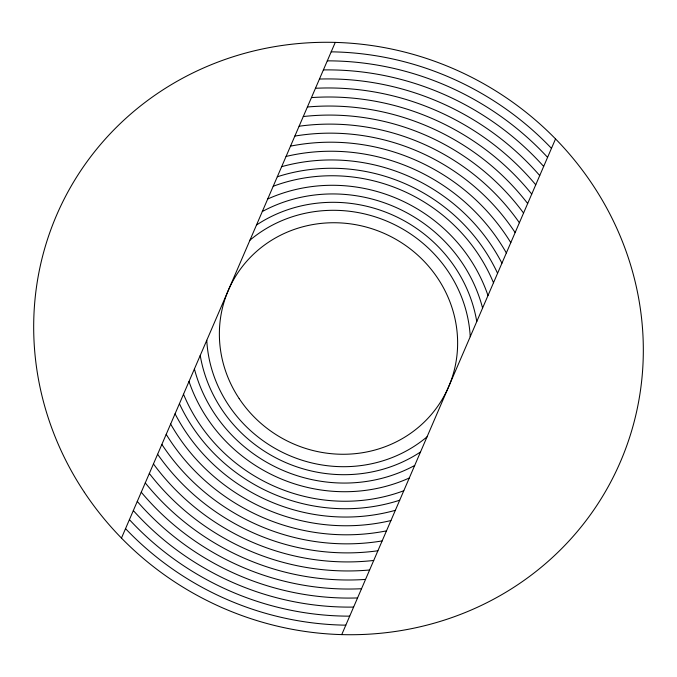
<?xml version="1.0" encoding="UTF-8"?>
<svg xmlns="http://www.w3.org/2000/svg" width="677" height="677" viewBox="0 0 677 677"><rect width="100%" height="100%" fill="white"/><g stroke="black" fill="none" stroke-linecap="round" stroke-linejoin="round"><path stroke-width="1.02" d="M121.462 538.088L335.259 42.397M341.741 634.603L555.538 138.912M420.51 451.974A141.493 134.799 26.9 0 1 200.231 355.459M256.49 225.026A141.493 134.799 26.9 0 1 476.769 321.541M409.289 477.996A159.18 151.648 26.9 0 1 189.01 381.473M267.711 199.004A159.18 151.648 26.9 0 1 487.99 295.527M399.701 500.218A176.866 168.497 26.9 0 1 179.422 403.704M277.299 176.782A176.866 168.497 26.9 0 1 497.578 273.296M390.934 520.554A194.553 185.346 26.9 0 1 170.646 424.039M286.066 156.446A194.553 185.346 26.9 0 1 506.354 252.961M427.052 436.817A133.183 126.878 26.9 0 1 288.241 455.029A133.183 126.878 26.9 0 1 206.764 340.294M249.948 240.183A133.183 126.878 26.9 0 1 388.759 221.971A133.183 126.878 26.9 0 1 470.236 336.706M414.696 465.463A150.192 143.084 26.9 0 1 194.409 368.948M262.304 211.537A150.192 143.084 26.9 0 1 482.591 308.052M403.788 490.74A169.089 161.084 26.9 0 1 183.509 394.226M273.212 186.26A169.089 161.084 26.9 0 1 493.491 282.774M395.343 510.323A185.506 176.722 26.9 0 1 175.064 413.808M281.657 166.677A185.506 176.722 26.9 0 1 501.936 263.192M386.482 530.861A203.946 194.291 26.9 0 1 166.203 434.346M290.518 146.139A203.946 194.291 26.9 0 1 510.796 242.654M382.15 540.923A213.34 203.235 26.9 0 1 161.862 444.408M294.85 136.077A213.34 203.235 26.9 0 1 515.138 232.592M377.901 550.773A222.725 212.18 26.9 0 1 157.614 454.259M299.099 126.227A222.725 212.18 26.9 0 1 519.386 222.741M373.721 560.454A232.118 221.125 26.9 0 1 153.442 463.94M303.279 116.546A232.118 221.125 26.9 0 1 523.558 213.06M369.608 569.992A241.511 230.078 26.9 0 1 149.329 473.477M307.392 107.008A241.511 230.078 26.9 0 1 527.671 203.523M365.546 579.41A250.896 239.023 26.9 0 1 145.267 482.896M311.454 97.59A250.896 239.023 26.9 0 1 531.733 194.104M361.535 588.719A260.29 247.968 26.9 0 1 141.248 492.204M315.465 88.281A260.29 247.968 26.9 0 1 535.752 184.796M357.558 597.943A269.683 256.913 26.9 0 1 137.27 501.429M319.442 79.057A269.683 256.913 26.9 0 1 539.73 175.571M353.614 607.083A279.068 265.858 26.9 0 1 133.327 510.568M323.386 69.917A279.068 265.858 26.9 0 1 543.673 166.432M349.696 616.155A288.461 274.803 26.9 0 1 129.417 519.64M327.304 60.845A288.461 274.803 26.9 0 1 547.583 157.36M345.812 625.167A297.855 283.748 26.9 0 1 125.533 528.644M331.188 51.833A297.855 283.748 26.9 0 1 551.467 148.356M239.176 398.592A120.269 114.574 26.9 0 0 445.127 394.141A120.269 114.574 26.9 0 0 331.197 222.767A120.269 114.574 26.9 0 0 239.176 398.592M84.354 492.272A307.747 293.183 26.9 0 0 611.331 480.882A307.747 293.183 26.9 0 0 319.815 42.355A307.747 293.183 26.9 0 0 84.354 492.272"/></g></svg>
